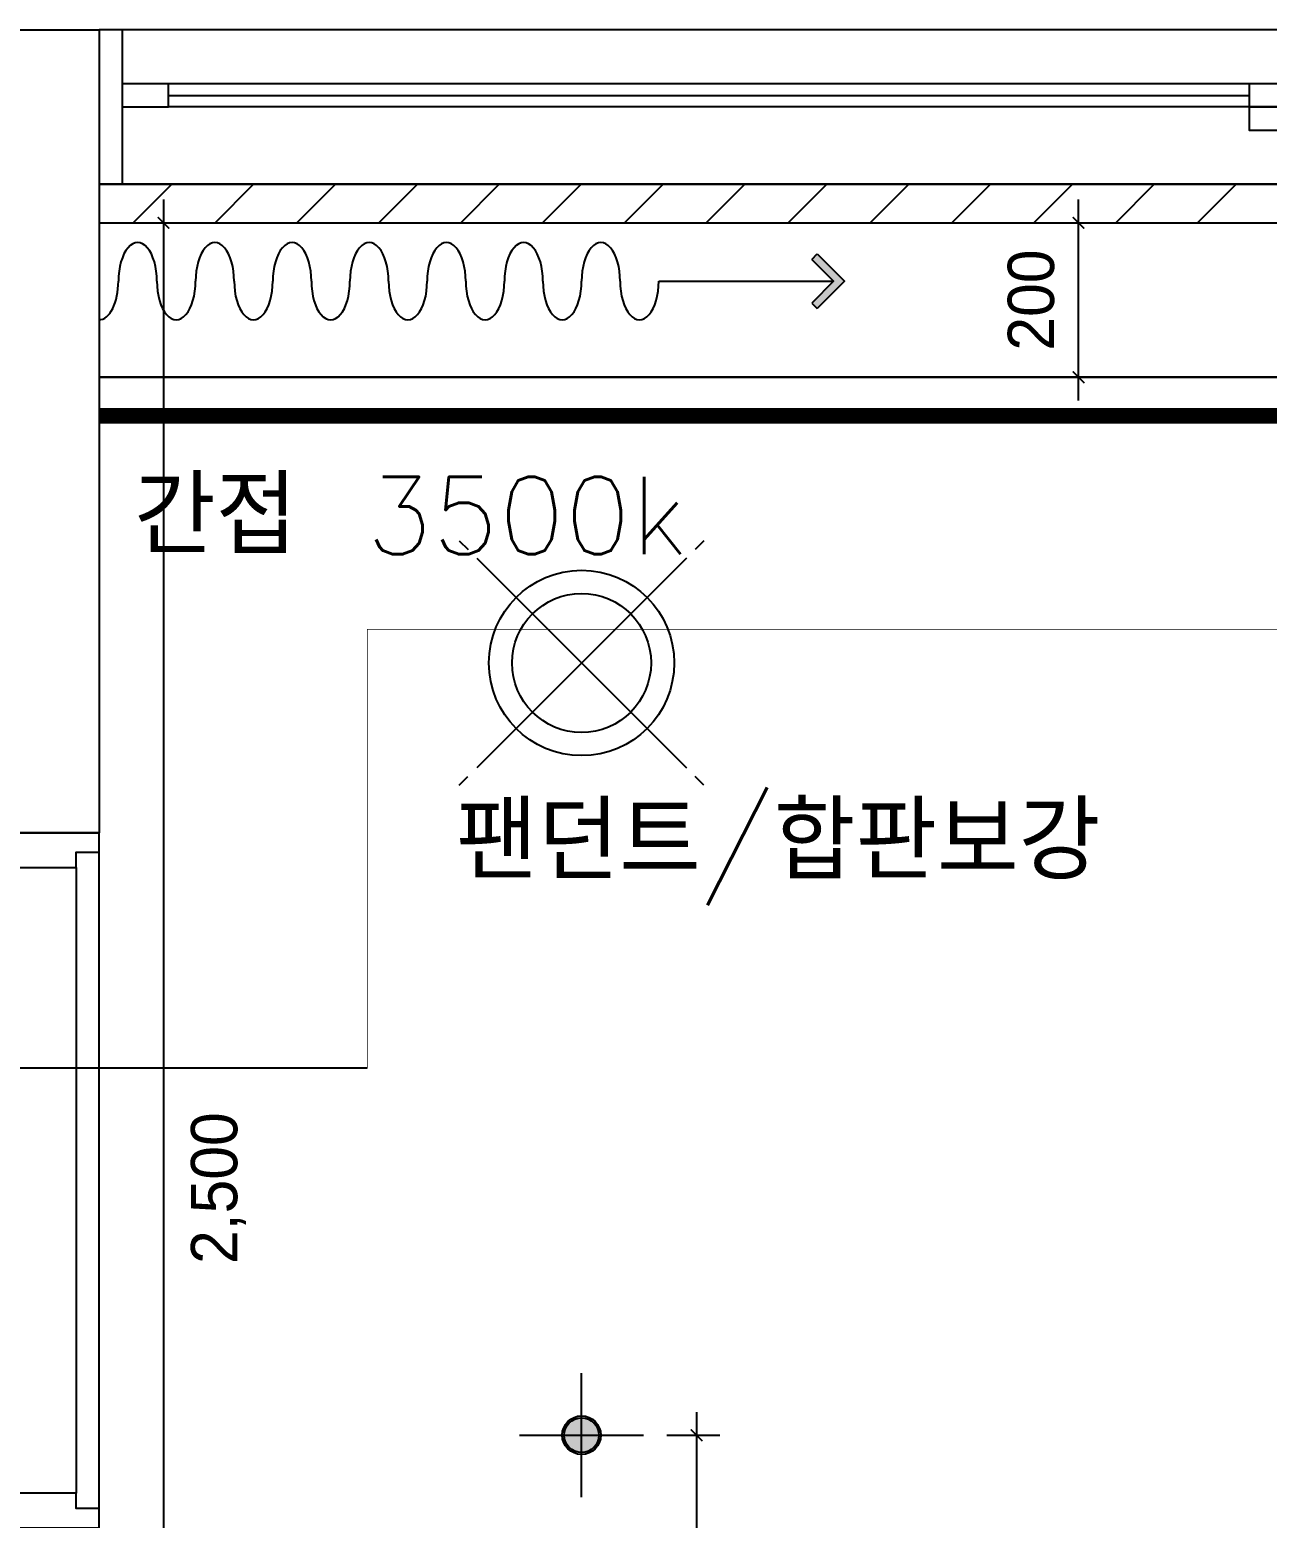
# Model space of a CAD drawing. Header units: inches. Extents: x 4000 to 56200, y 2703 to 36422.
# Drawn here: x 40017 to 41620, y 16658 to 18586 of the extents above; entities that cross this region are included whole.
import ezdxf

# ---------------------------------------------------------------- set-up
doc = ezdxf.new("R2010")
doc.units = ezdxf.units.IN
doc.header["$LTSCALE"] = 30
doc.header["$MEASUREMENT"] = 0
doc.linetypes.add('HIDDEN', pattern=[0.375, 0.25, -0.125])
for name, color, linetype in [('0-ELC TEXT', 7, 'Continuous'), ('0-LINE', 7, 'Continuous'), ('01. F-소품', 3, 'Continuous'), ('03-WAL NEW', 3, 'Continuous'), ('06-C-천장', 4, 'Continuous'), ('07-DIM', 5, 'Continuous'), ('07-DIM WAL', 5, 'Continuous'), ('3.기호.계단선', 30, 'Continuous'), ('_LIBR', 4, 'Continuous'), ('CEIL-LIGHT', 7, 'Continuous'), ('HAT', 5, 'Continuous'), ('RC-LIGHT', 7, 'Continuous'), ('U-LANP', 6, 'Continuous'), ('도면층2', 2, 'Continuous'), ('도면층4', 4, 'Continuous'), ('도면층5', 5, 'Continuous')]:
    doc.layers.add(name, color=color, linetype=linetype)
doc.styles.add('HY 울릉도 L', font='')
doc.styles.get("Standard").update_dxf_attribs({"font": 'txt.shx', "bigfont": 'whgtxt.shx'})
doc.styles.get('HY 울릉도 L').set_extended_font_data('HY울릉도L')
doc.linetypes.add('FENCELINE1', pattern='A,0.25,-0.1,[133,ltypeshp.shx,S=0.1,R=0,X=-0.1,Y=0],-0.1,1', length=1.45)
doc.dimstyles.new('30-', dxfattribs={"dimscale": 30, "dimtxt": 2, "dimasz": 1, "dimexe": 1, "dimexo": 1, "dimgap": 1, "dimtad": 1, "dimdec": 0, "dimrnd": 0.05, "dimdsep": 46, "dimlunit": 6, "dimtxsty": 'HY 울릉도 L', "dimblk": 'ARCHTICK', "dimcen": 2.5, "dimdle": 1, "dimclrd": 133, "dimclre": 133, "dimclrt": 30, "dimadec": 0, "dimazin": 0, "dimtfac": 1, "dimtdec": 0, "dimtix": 1, "dimtmove": 2, "dimatfit": 3, "dimldrblk": 'ARCHTICK', "dimfxl": 1, "dimlwd": -1, "dimlwe": -1, "dimarcsym": 0})

# ---------------------------------------------------------------- blocks, each defined once
blk = doc.blocks.new('FFSFDF')
at = {"layer": '01. F-소품'}
blk.add_hatch(color=8, dxfattribs=at).paths.add_polyline_path([(1567672.9, 1746751.1), (1567679.9, 1746744.1), (1567715.3, 1746779.4), (1567679.9, 1746814.8), (1567672.9, 1746807.7), (1567701.2, 1746779.4)])
at = {"layer": '01. F-소품', "color": 8}
for p, q in [((1567672.9, 1746807.7), (1567679.9, 1746814.8)), ((1567474.8, 1746779.4), (1567701.2, 1746779.4)), ((1567672.9, 1746751.1), (1567679.9, 1746744.1))]:
    blk.add_line(p, q, dxfattribs=at)
for points in [[(1567672.9, 1746807.7), (1567701.2, 1746779.4), (1567672.9, 1746751.1)], [(1567679.9, 1746814.8), (1567715.3, 1746779.4), (1567679.9, 1746744.1)]]:
    blk.add_lwpolyline(points, dxfattribs=at)
for centre, start_param, end_param in [((1566799.8, 1746779.4), 1.570796, 4.712389), ((1566899.8, 1746779.4), 1.570796, 4.712389), ((1566999.8, 1746779.4), 1.570796, 4.712389), ((1567099.8, 1746779.4), 1.570796, 4.712389), ((1567199.8, 1746779.4), 1.570796, 4.712389), ((1567299.8, 1746779.4), 1.570796, 4.712389), ((1567399.8, 1746779.4), 1.570796, 4.712389), ((1566749.8, 1746779.4), 6.283185, 7.853982), ((1566849.8, 1746779.4), 4.712389, 7.853982), ((1566949.8, 1746779.4), 4.712389, 7.853982), ((1567049.8, 1746779.4), 4.712389, 7.853982), ((1567149.8, 1746779.4), 4.712389, 7.853982), ((1567249.8, 1746779.4), 4.712389, 7.853982), ((1567349.8, 1746779.4), 4.712389, 7.853982), ((1567449.8, 1746779.4), 4.712389, 7.853982)]:
    blk.add_ellipse(centre, major_axis=(0, -50), ratio=0.5, start_param=start_param, end_param=end_param, dxfattribs=at)
blk = doc.blocks.new('도남e편한108-1003')
at = {"layer": '도면층2'}
for p, q in [((17667.7, 37571.9), (17867.7, 37571.9)), ((17867.7, 37571.9), (17867.7, 36531.9)), ((17867.7, 37571.9), (17867.7, 37371.9)), ((17867.7, 36531.9), (17667.7, 36531.9)), ((17667.7, 36531.9), (17867.7, 36531.9))]:
    blk.add_line(p, q, dxfattribs=at)
at = {"layer": '도면층4'}
for p, q in [((22367.7, 37571.9), (17867.7, 37571.9)), ((17867.7, 37571.9), (17867.7, 37371.9)), ((17897.7, 37571.9), (17897.7, 37371.9)), ((17957.7, 37486.9), (19357.7, 37486.9))]:
    blk.add_line(p, q, dxfattribs=at)
for points in [[(17867.7, 37371.9), (22367.7, 37371.9), (22367.7, 37571.9), (17867.7, 37571.9)], [(17897.7, 37501.9), (17897.7, 37471.9), (17957.7, 37471.9), (17957.7, 37501.9)], [(19357.7, 37501.9), (19357.7, 37471.9), (19417.7, 37471.9), (19417.7, 37501.9)], [(19357.7, 37471.9), (19357.7, 37441.9), (19417.7, 37441.9), (19417.7, 37471.9)]]:
    blk.add_lwpolyline(points, close=True, dxfattribs=at)
at = {"layer": '도면층5'}
for p, q in [((19357.7, 37501.9), (17957.7, 37501.9)), ((19357.7, 37471.9), (17957.7, 37471.9))]:
    blk.add_line(p, q, dxfattribs=at)
blk = doc.blocks.new('cjswjdeh')
at = {"layer": '03-WAL NEW'}
h = blk.add_hatch(dxfattribs=at)
h.set_pattern_fill('ANSI31', color=256, scale=600)
h.set_pattern_definition([(45, (22239, -18986.44), (-53.03301, 53.03301), [])])
h.paths.add_polyline_path([(40106.7, 18335.5), (44556.7, 18335.5), (44556.7, 18385.5), (40106.7, 18385.5)])
at = {"layer": '0-LINE', "color": 8}
blk.add_line((44556.7, 18135.5), (40106.7, 18135.5), dxfattribs=at)
at = {"layer": '03-WAL NEW'}
blk.add_lwpolyline([(40106.7, 18335.5), (44556.7, 18335.5), (44556.7, 18385.5), (40106.7, 18385.5)], close=True, dxfattribs=at)
at = {"layer": '_LIBR', "color": 8, "linetype": 'Continuous'}
for p, q in [((40106.7, 16670.5), (40106.7, 17520.5)), ((40077.2, 17500.5), (40077.2, 16690.5))]:
    blk.add_line(p, q, dxfattribs=at)
for points in [[(40077.2, 17500.5), (40077.2, 17520.5), (40106.7, 17520.5), (40106.7, 17545.5), (39956.7, 17545.5), (39956.7, 17520.5), (39987.2, 17520.5), (39987.2, 17500.5)], [(39987.2, 16670.5), (39956.7, 16670.5), (39956.7, 16645.5), (40106.7, 16645.5), (40106.7, 16670.5), (40077.2, 16670.5), (40077.2, 16690.5), (39987.2, 16690.5)]]:
    blk.add_lwpolyline(points, close=True, dxfattribs=at)
at = {"color": 8}
blk.add_blockref('FFSFDF', (-1526643.1, -1728519.5), dxfattribs=at)
at = {"layer": '06-C-천장'}
blk.add_blockref('도남e편한108-1003', (22239, -18986.4), dxfattribs=at)
blk = doc.blocks.new('1')
at = {"linetype": 'Continuous'}
h = blk.add_hatch(color=4, dxfattribs=at)
h.dxf.hatch_style = 1
edge = h.paths.add_edge_path()
edge.add_arc((11539653.5, -14273503.8), 37.5, 0, 360)
at = {"color": 1, "linetype": 'Continuous'}
for p, q in [((11539653.5, -14273637.1), (11539653.5, -14273370.5)), ((11539520.2, -14273503.8), (11539786.8, -14273503.8))]:
    blk.add_line(p, q, dxfattribs=at)
at = {"color": 4, "linetype": 'Continuous'}
for radius in [41.5, 37.5]:
    blk.add_circle((11539653.5, -14273503.8), radius, dxfattribs=at)
blk = doc.blocks.new('_ARCHTICK')
at = {"color": 0, "linetype": 'ByBlock', "const_width": 0.075}
blk.add_lwpolyline([(-0.25, -0.25), (0.25, 0.25)], dxfattribs=at)
blk = doc.blocks.new('*D196')
at = {"layer": '07-DIM WAL', "color": 133, "transparency": 16777216}
for p, q in [((41375.5, 18105.5), (41375.5, 18365.5)), ((41345.5, 18335.5), (41345.5, 18335.5)), ((41345.5, 18135.5), (41345.5, 18135.5))]:
    blk.add_line(p, q, dxfattribs=at)
at = {"layer": 'Defpoints', "color": 0, "transparency": 16777216}
for p in [(41375.5, 18335.5), (41375.5, 18335.5), (41375.5, 18135.5)]:
    blk.add_point(p, dxfattribs=at)
at = {"layer": '07-DIM WAL', "color": 133, "transparency": 16777216, "xscale": 30, "yscale": 30, "zscale": 30}
for p, rotation in [((41375.5, 18335.5), 270), ((41375.5, 18135.5), 90)]:
    blk.add_blockref('_ARCHTICK', p, dxfattribs=dict(at, rotation=rotation))
at = {"layer": '07-DIM WAL', "color": 30, "transparency": 16777216, "insert": (41314.2, 18235.5), "char_height": 60, "attachment_point": 5, "rotation": 90, "style": 'HY 울릉도 L'}
blk.add_mtext('200', dxfattribs=at)
blk = doc.blocks.new('A$C08B77260')
at = {"layer": 'HAT', "color": 1}
for p, q in [((186.7, 373.3), (186.7, 360)), ((186.7, 346.7), (186.7, 26.7)), ((0, 186.7), (13.3, 186.7)), ((346.7, 186.7), (26.7, 186.7)), ((373.3, 186.7), (360, 186.7)), ((186.7, 0), (186.7, 13.3))]:
    blk.add_line(p, q, dxfattribs=at)
at = {"layer": 'U-LANP', "color": 4}
blk.add_circle((186.7, 186.7), 100, dxfattribs=at)
at = {"layer": 'U-LANP', "color": 8}
blk.add_circle((186.7, 186.7), 75, dxfattribs=at)
blk = doc.blocks.new('*D235')
at = {"layer": '07-DIM WAL', "color": 133, "transparency": 16777216}
for p, q in [((40190.1, 18365.5), (40190.1, 15805.5)), ((40136.7, 18335.5), (40220.1, 18335.5)), ((40136.7, 15835.5), (40220.1, 15835.5))]:
    blk.add_line(p, q, dxfattribs=at)
at = {"layer": 'Defpoints', "color": 0, "transparency": 16777216}
for p in [(40106.7, 18335.5), (40106.7, 15835.5), (40190.1, 15835.5)]:
    blk.add_point(p, dxfattribs=at)
at = {"layer": '07-DIM WAL', "color": 133, "transparency": 16777216, "xscale": 30, "yscale": 30, "zscale": 30}
for p, rotation in [((40190.1, 18335.5), 90), ((40190.1, 15835.5), 270)]:
    blk.add_blockref('_ARCHTICK', p, dxfattribs=dict(at, rotation=rotation))
at = {"layer": '07-DIM WAL', "color": 30, "transparency": 16777216, "insert": (40261.3, 17085.5), "char_height": 60, "attachment_point": 5, "rotation": 90, "style": 'HY 울릉도 L'}
blk.add_mtext('2,500', dxfattribs=at)
blk = doc.blocks.new('*D236')
at = {"layer": '07-DIM WAL', "color": 133, "transparency": 16777216}
for p, q in [((40880.7, 16795.5), (40880.7, 15805.5)), ((40842, 16765.5), (40910.7, 16765.5)), ((40842, 15835.5), (40910.7, 15835.5))]:
    blk.add_line(p, q, dxfattribs=at)
at = {"layer": 'Defpoints', "color": 0, "transparency": 16777216}
for p in [(40812, 16765.5), (40812, 15835.5), (40880.7, 15835.5)]:
    blk.add_point(p, dxfattribs=at)
at = {"layer": '07-DIM WAL', "color": 133, "transparency": 16777216, "xscale": 30, "yscale": 30, "zscale": 30}
for p, rotation in [((40880.7, 16765.5), 90), ((40880.7, 15835.5), 270)]:
    blk.add_blockref('_ARCHTICK', p, dxfattribs=dict(at, rotation=rotation))
at = {"layer": '07-DIM WAL', "color": 30, "transparency": 16777216, "insert": (40819.4, 16300.5), "char_height": 60, "attachment_point": 5, "rotation": 90, "style": 'HY 울릉도 L'}
blk.add_mtext('930', dxfattribs=at)

msp = doc.modelspace()

# ---------------------------------------------------------------- linework, layer by layer
at = {"layer": '3.기호.계단선', "linetype": 'FENCELINE1', "ltscale": 5}
msp.add_line((40454.2, 17240.7), (39640.3, 17240.7), dxfattribs=at)
at = {"layer": '3.기호.계단선', "linetype": 'FENCELINE1', "ltscale": 5, "const_width": 1}
msp.add_lwpolyline([(41643.7, 17809.2), (40454.2, 17809.2), (40454.2, 17240.7)], dxfattribs=at)
at = {"layer": 'CEIL-LIGHT'}
msp.add_line((40106.7, 18135.5), (44556.7, 18135.5), dxfattribs=at)
at = {"layer": 'CEIL-LIGHT', "color": 10, "linetype": 'HIDDEN', "ltscale": 10, "const_width": 20}
msp.add_lwpolyline([(40106.7, 18085.5), (44556.7, 18085.5)], dxfattribs=at)

# ---------------------------------------------------------------- block references
at = {"xscale": 1.2, "yscale": 1.2, "zscale": 1.2, "rotation": 45}
msp.add_blockref('A$C08B77260', (40731.7, 17448.7), dxfattribs=at)
at = {"layer": '07-DIM'}
msp.add_blockref('cjswjdeh', (0, 0), dxfattribs=at)
at = {"layer": 'RC-LIGHT', "xscale": 0.6024096385271789, "yscale": 0.6024096385271789, "zscale": 0.6024096385271789}
msp.add_blockref('1', (-6910866.8, 8615261.8), dxfattribs=at)

# ---------------------------------------------------------------- texts
at = {"layer": '0-ELC TEXT'}
msp.add_text('팬던트/합판보강', height=100, dxfattribs=at).set_placement((40568.9, 17485.1))
at = {"layer": '3.기호.계단선', "color": 10}
msp.add_text('간접 3500k', height=100, dxfattribs=at).set_placement((40151.9, 17906.4))

# ---------------------------------------------------------------- dimensions: what is measured, and where the dimension line sits
at = {"layer": '07-DIM WAL'}
dim = msp.add_linear_dim(base=(40190.1, 15835.5), p1=(40106.7, 18335.5), p2=(40106.7, 15835.5), angle=90, dimstyle='30-', dxfattribs=at)
dim.commit()
dim.dimension.update_dxf_attribs({"geometry": '*D235', "text_midpoint": (40261.3, 17085.5), "dimtype": 160})
for base, p1, p2, picture, middle in [((41375.5, 18335.5), (41375.5, 18135.5), (41375.5, 18335.5), '*D196', (41314.2, 18235.5)), ((40880.7, 15835.5), (40812, 16765.5), (40812, 15835.5), '*D236', (40819.4, 16300.5))]:
    dim = msp.add_linear_dim(base=base, p1=p1, p2=p2, angle=90, dimstyle='30-', dxfattribs=at)
    dim.commit()
    dim.dimension.update_dxf_attribs({"geometry": picture, "text_midpoint": middle})

doc.saveas('drawing.dxf')
